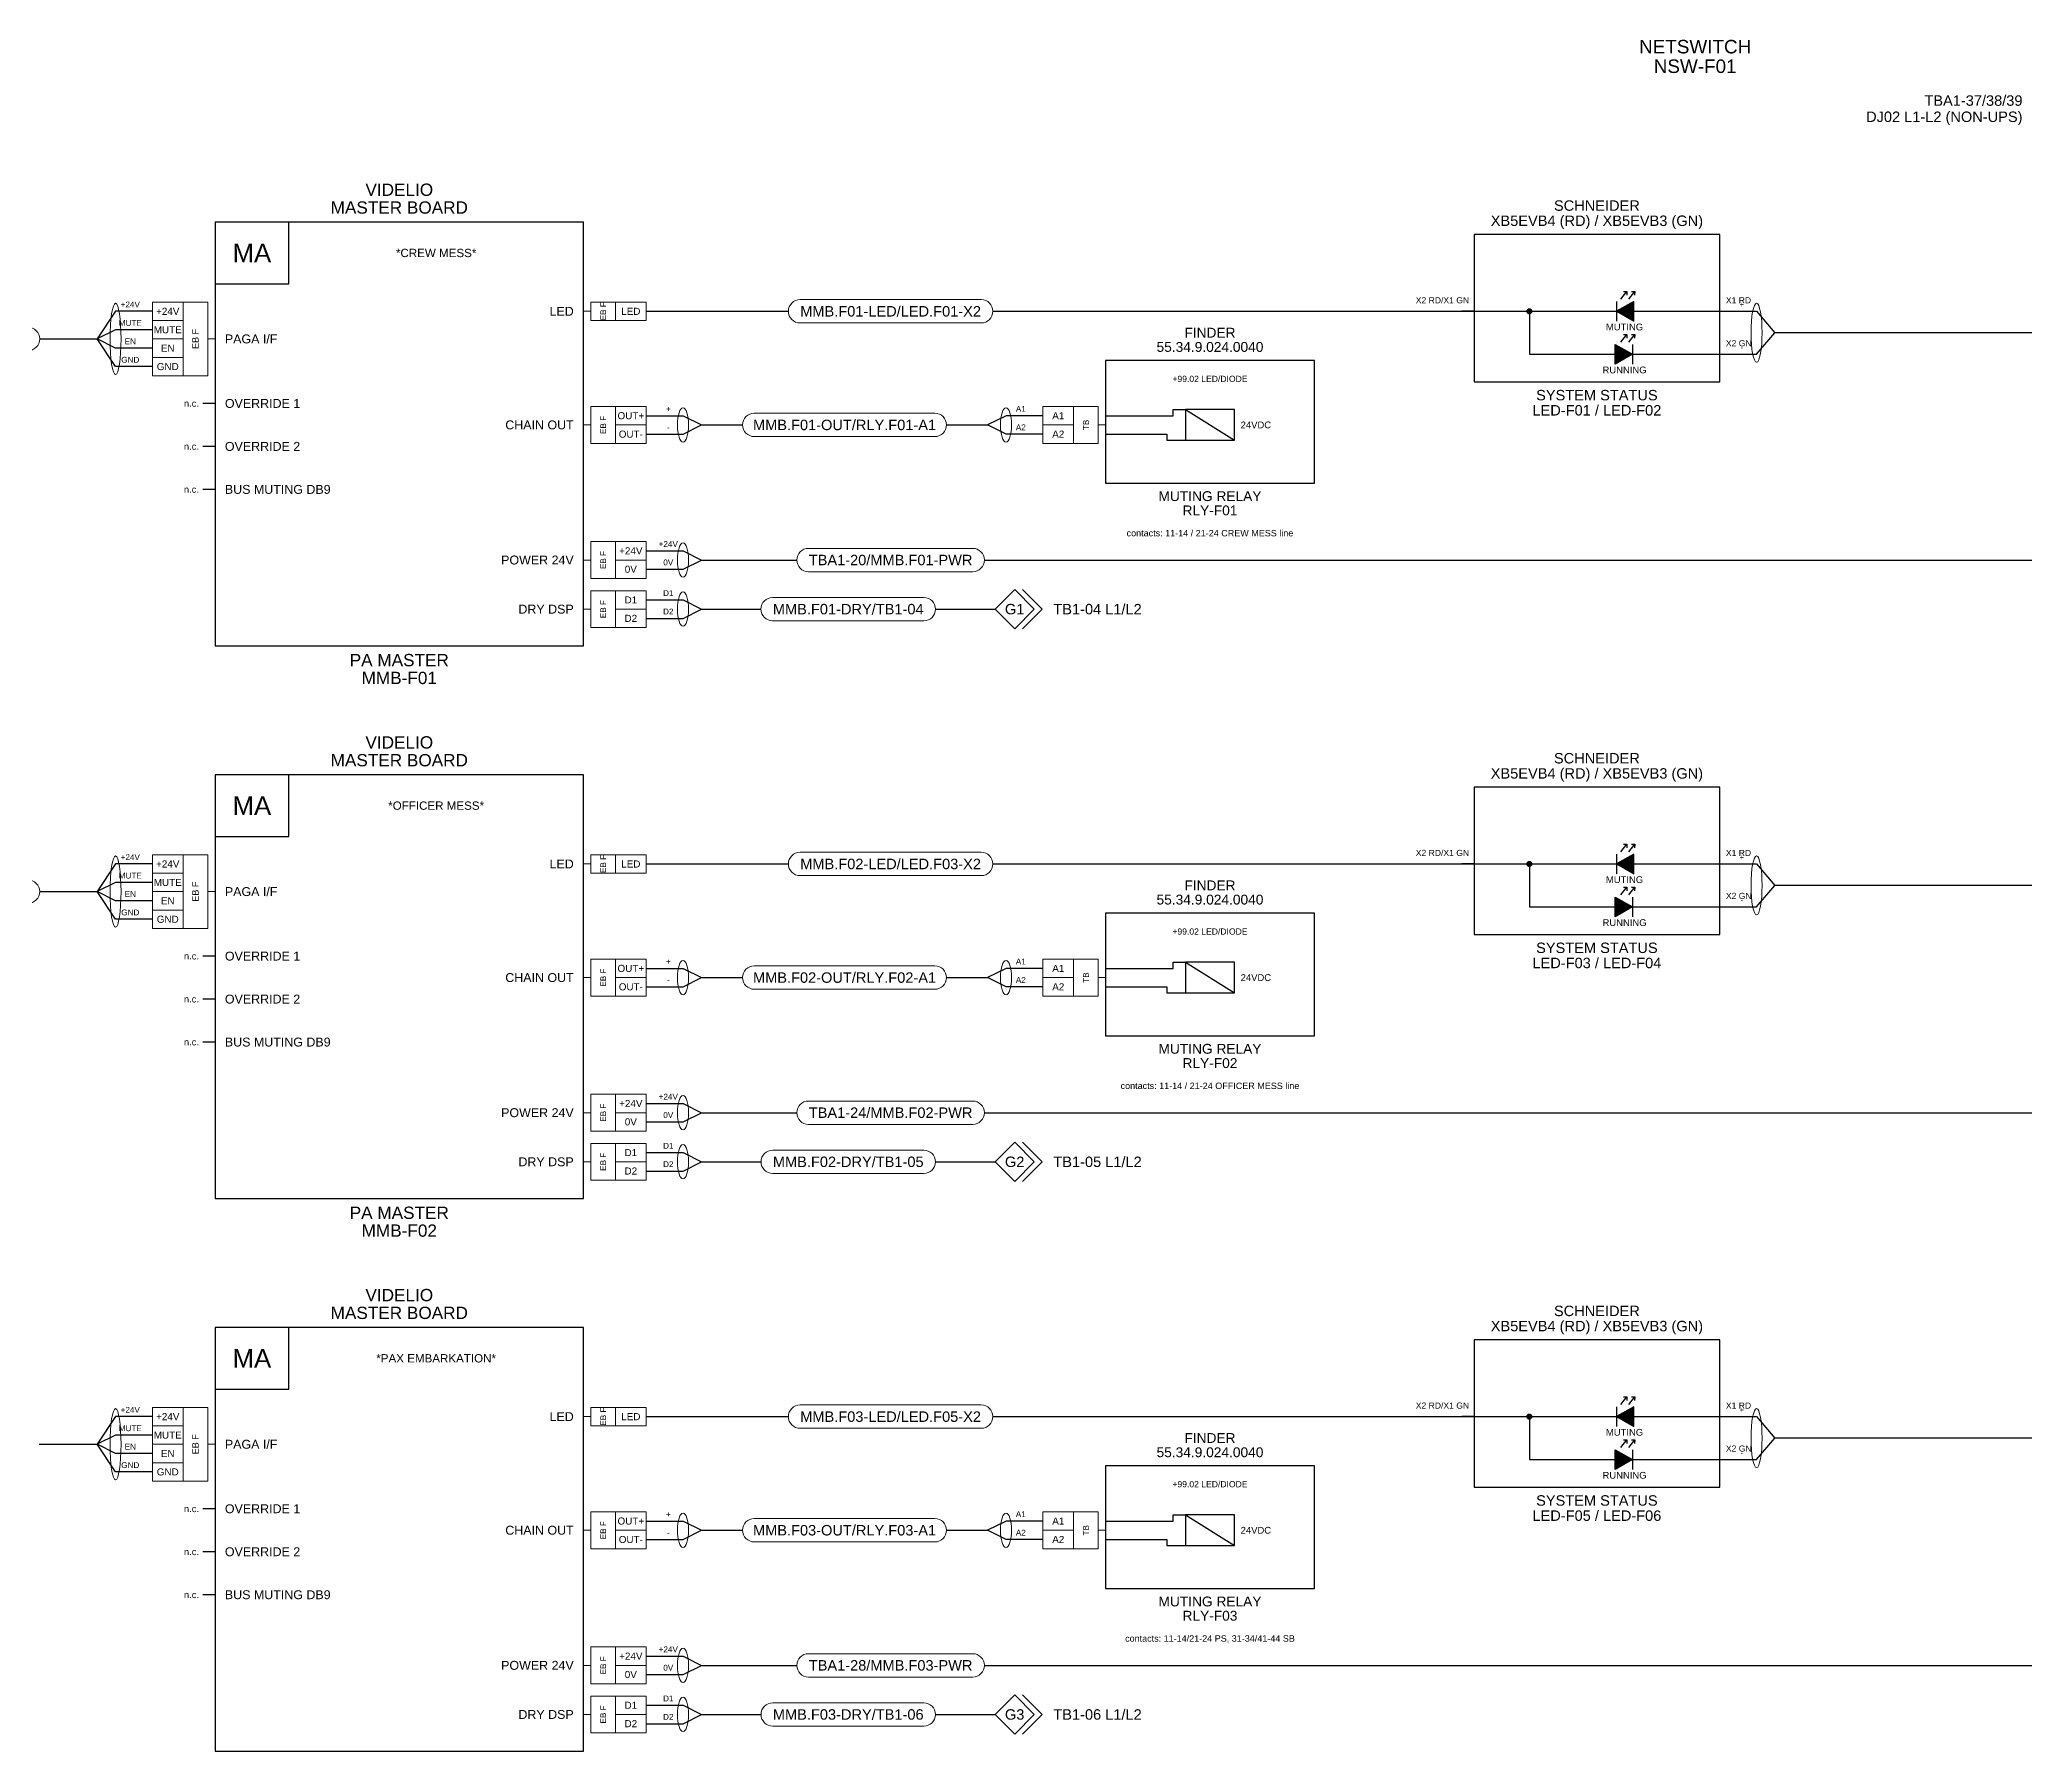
# Model space of a CAD drawing. Header units: millimetres. Extents: x 0 to 841, y 0 to 1189.
# Drawn here: x 196.4 to 519.6, y 493 to 771.7 of the extents above; entities that cross this region are included whole.
import ezdxf
from ezdxf.enums import TextEntityAlignment as Align

# ---------------------------------------------------------------- set-up
doc = ezdxf.new("R2010")
doc.units = ezdxf.units.MM
for name, color, linetype, lineweight in [('AV-CONN', 7, 'Continuous', 18), ('AV-LABEL', 7, 'Continuous', 18), ('AV-NOTE', 7, 'Continuous', 18), ('AV-TEXT', 7, 'Continuous', 18), ('AV-TEXT-DEV', 7, 'Continuous', 18)]:
    doc.layers.add(name, color=color, linetype=linetype, lineweight=lineweight)
for name, color, linetype, lineweight, true_color in [('AV-DEVICE', 7, 'Continuous', 25, 0x4682ff), ('AV-SYM', 7, 'Continuous', 25, 0x4682ff), ('AV-XREF', 7, 'Continuous', 18, 0x00af00), ('W-24VDC', 7, 'Continuous', 25, 0xc8003c), ('W-GPIO', 7, 'Continuous', 25, 0x964b00)]:
    doc.layers.add(name, color=color, linetype=linetype, lineweight=lineweight, true_color=true_color)
doc.styles.add('AV', font='arial.ttf')

msp = doc.modelspace()

# ---------------------------------------------------------------- hatches: boundary and pattern name
at = {"layer": 'AV-SYM', "true_color": 0xe60000}
h = msp.add_hatch(color=256, dxfattribs=at)
h.dxf.hatch_style = 1
h.paths.add_polyline_path([(456, 729.1), (453.2, 727.5), (456, 725.9)])
at = {"layer": 'AV-SYM', "true_color": 0x00aa00}
h = msp.add_hatch(color=256, dxfattribs=at)
h.dxf.hatch_style = 1
h.paths.add_polyline_path([(453, 722.1), (455.8, 720.5), (453, 718.9)])
at = {"layer": 'AV-SYM', "true_color": 0xe60000}
h = msp.add_hatch(color=256, dxfattribs=at)
h.dxf.hatch_style = 1
h.paths.add_polyline_path([(456, 639.1), (453.2, 637.5), (456, 635.9)])
at = {"layer": 'AV-SYM', "true_color": 0x00aa00}
h = msp.add_hatch(color=256, dxfattribs=at)
h.dxf.hatch_style = 1
h.paths.add_polyline_path([(453, 632.1), (455.8, 630.5), (453, 628.9)])
at = {"layer": 'AV-SYM', "true_color": 0xe60000}
h = msp.add_hatch(color=256, dxfattribs=at)
h.dxf.hatch_style = 1
h.paths.add_polyline_path([(456, 549.1), (453.2, 547.5), (456, 545.9)])
at = {"layer": 'AV-SYM', "true_color": 0x00aa00}
h = msp.add_hatch(color=256, dxfattribs=at)
h.dxf.hatch_style = 1
h.paths.add_polyline_path([(453, 542.1), (455.8, 540.5), (453, 538.9)])

# ---------------------------------------------------------------- linework, layer by layer
at = {"layer": 'AV-CONN'}
for p, q in [((285, 727.5), (286.2, 727.5)), ((225, 723), (223.8, 723)), ((285, 709), (286.2, 709)), ((370, 709), (368.8, 709)), ((285, 687), (286.2, 687)), ((285, 679), (286.2, 679)), ((285, 637.5), (286.2, 637.5)), ((225, 633), (223.8, 633)), ((285, 619), (286.2, 619)), ((370, 619), (368.8, 619)), ((285, 597), (286.2, 597)), ((285, 589), (286.2, 589)), ((285, 547.5), (286.2, 547.5)), ((225, 543), (223.8, 543)), ((285, 529), (286.2, 529)), ((370, 529), (368.8, 529)), ((285, 507), (286.2, 507)), ((285, 499), (286.2, 499))]:
    msp.add_line(p, q, dxfattribs=at)
for points in [[(214.8, 726), (219.8, 726), (219.8, 729), (214.8, 729)], [(219.8, 717), (223.8, 717), (223.8, 729), (219.8, 729)], [(286.2, 726), (290.2, 726), (290.2, 729), (286.2, 729)], [(290.2, 726), (295.2, 726), (295.2, 729), (290.2, 729)], [(214.8, 723), (219.8, 723), (219.8, 726), (214.8, 726)], [(214.8, 720), (219.8, 720), (219.8, 723), (214.8, 723)], [(214.8, 717), (219.8, 717), (219.8, 720), (214.8, 720)], [(286.2, 706), (290.2, 706), (290.2, 712), (286.2, 712)], [(290.2, 709), (295.2, 709), (295.2, 712), (290.2, 712)], [(359.8, 709), (364.8, 709), (364.8, 712), (359.8, 712)], [(364.8, 706), (368.8, 706), (368.8, 712), (364.8, 712)], [(290.2, 706), (295.2, 706), (295.2, 709), (290.2, 709)], [(359.8, 706), (364.8, 706), (364.8, 709), (359.8, 709)], [(286.2, 684), (290.2, 684), (290.2, 690), (286.2, 690)], [(290.2, 687), (295.2, 687), (295.2, 690), (290.2, 690)], [(290.2, 684), (295.2, 684), (295.2, 687), (290.2, 687)], [(286.2, 676), (290.2, 676), (290.2, 682), (286.2, 682)], [(290.2, 679), (295.2, 679), (295.2, 682), (290.2, 682)], [(290.2, 676), (295.2, 676), (295.2, 679), (290.2, 679)], [(214.8, 636), (219.8, 636), (219.8, 639), (214.8, 639)], [(219.8, 627), (223.8, 627), (223.8, 639), (219.8, 639)], [(286.2, 636), (290.2, 636), (290.2, 639), (286.2, 639)], [(290.2, 636), (295.2, 636), (295.2, 639), (290.2, 639)], [(214.8, 633), (219.8, 633), (219.8, 636), (214.8, 636)], [(214.8, 630), (219.8, 630), (219.8, 633), (214.8, 633)], [(214.8, 627), (219.8, 627), (219.8, 630), (214.8, 630)], [(286.2, 616), (290.2, 616), (290.2, 622), (286.2, 622)], [(290.2, 619), (295.2, 619), (295.2, 622), (290.2, 622)], [(359.8, 619), (364.8, 619), (364.8, 622), (359.8, 622)], [(364.8, 616), (368.8, 616), (368.8, 622), (364.8, 622)], [(290.2, 616), (295.2, 616), (295.2, 619), (290.2, 619)], [(359.8, 616), (364.8, 616), (364.8, 619), (359.8, 619)], [(286.2, 594), (290.2, 594), (290.2, 600), (286.2, 600)], [(290.2, 597), (295.2, 597), (295.2, 600), (290.2, 600)], [(290.2, 594), (295.2, 594), (295.2, 597), (290.2, 597)], [(286.2, 586), (290.2, 586), (290.2, 592), (286.2, 592)], [(290.2, 589), (295.2, 589), (295.2, 592), (290.2, 592)], [(290.2, 586), (295.2, 586), (295.2, 589), (290.2, 589)], [(214.8, 546), (219.8, 546), (219.8, 549), (214.8, 549)], [(219.8, 537), (223.8, 537), (223.8, 549), (219.8, 549)], [(286.2, 546), (290.2, 546), (290.2, 549), (286.2, 549)], [(290.2, 546), (295.2, 546), (295.2, 549), (290.2, 549)], [(214.8, 543), (219.8, 543), (219.8, 546), (214.8, 546)], [(214.8, 540), (219.8, 540), (219.8, 543), (214.8, 543)], [(214.8, 537), (219.8, 537), (219.8, 540), (214.8, 540)], [(286.2, 526), (290.2, 526), (290.2, 532), (286.2, 532)], [(290.2, 529), (295.2, 529), (295.2, 532), (290.2, 532)], [(359.8, 529), (364.8, 529), (364.8, 532), (359.8, 532)], [(364.8, 526), (368.8, 526), (368.8, 532), (364.8, 532)], [(290.2, 526), (295.2, 526), (295.2, 529), (290.2, 529)], [(359.8, 526), (364.8, 526), (364.8, 529), (359.8, 529)], [(286.2, 504), (290.2, 504), (290.2, 510), (286.2, 510)], [(290.2, 507), (295.2, 507), (295.2, 510), (290.2, 510)], [(290.2, 504), (295.2, 504), (295.2, 507), (290.2, 507)], [(286.2, 496), (290.2, 496), (290.2, 502), (286.2, 502)], [(290.2, 499), (295.2, 499), (295.2, 502), (290.2, 502)], [(290.2, 496), (295.2, 496), (295.2, 499), (290.2, 499)]]:
    msp.add_lwpolyline(points, close=True, dxfattribs=at)
for centre, major_axis, ratio in [((208.8, 723), (0, 5.8), 0.155172), ((476, 724), (0, 4.8), 0.1875), ((301.2, 709), (0, 2.8), 0.321429), ((353.8, 709), (0, 2.8), 0.321429), ((301.2, 687), (0, 2.8), 0.321429), ((301.2, 679), (0, 2.8), 0.321429), ((208.8, 633), (0, 5.8), 0.155172), ((476, 634), (0, 4.8), 0.1875), ((301.2, 619), (0, 2.8), 0.321429), ((353.8, 619), (0, 2.8), 0.321429), ((301.2, 597), (0, 2.8), 0.321429), ((301.2, 589), (0, 2.8), 0.321429), ((208.8, 543), (0, 5.8), 0.155172), ((476, 544), (0, 4.8), 0.1875), ((301.2, 529), (0, 2.8), 0.321429), ((353.8, 529), (0, 2.8), 0.321429), ((301.2, 507), (0, 2.8), 0.321429), ((301.2, 499), (0, 2.8), 0.321429)]:
    msp.add_ellipse(centre, major_axis=major_axis, ratio=ratio, dxfattribs=at)
at = {"layer": 'AV-DEVICE'}
for p, q in [((430, 727.5), (428, 727.5)), ((470, 727.5), (472, 727.5)), ((470, 720.5), (472, 720.5)), ((225, 712.5), (223, 712.5)), ((225, 705.5), (223, 705.5)), ((225, 698.5), (223, 698.5)), ((430, 637.5), (428, 637.5)), ((470, 637.5), (472, 637.5)), ((470, 630.5), (472, 630.5)), ((225, 622.5), (223, 622.5)), ((225, 615.5), (223, 615.5)), ((225, 608.5), (223, 608.5)), ((430, 547.5), (428, 547.5)), ((470, 547.5), (472, 547.5)), ((470, 540.5), (472, 540.5)), ((225, 532.5), (223, 532.5)), ((225, 525.5), (223, 525.5)), ((225, 518.5), (223, 518.5))]:
    msp.add_line(p, q, dxfattribs=at)
for points in [[(225, 673), (285, 673), (285, 742), (225, 742)], [(225, 732), (237, 732), (237, 742), (225, 742)], [(430, 716), (470, 716), (470, 740), (430, 740)], [(370, 699.5), (404, 699.5), (404, 719.5), (370, 719.5)], [(225, 583), (285, 583), (285, 652), (225, 652)], [(225, 642), (237, 642), (237, 652), (225, 652)], [(430, 626), (470, 626), (470, 650), (430, 650)], [(370, 609.5), (404, 609.5), (404, 629.5), (370, 629.5)], [(225, 493), (285, 493), (285, 562), (225, 562)], [(225, 552), (237, 552), (237, 562), (225, 562)], [(430, 536), (470, 536), (470, 560), (430, 560)], [(370, 519.5), (404, 519.5), (404, 539.5), (370, 539.5)]]:
    msp.add_lwpolyline(points, close=True, dxfattribs=at)
at = {"layer": 'AV-LABEL'}
for points in [[(320.25, 725.6), (349.75, 725.6, 1), (349.75, 729.4), (320.25, 729.4, 1)], [(170.25, 721.1), (194.55, 721.1, 1), (194.55, 724.9), (170.25, 724.9, 1)], [(312.79, 707.1), (342.21, 707.1, 1), (342.21, 710.9), (312.79, 710.9, 1)], [(321.63, 685.1), (348.37, 685.1, 1), (348.37, 688.9), (321.63, 688.9, 1)], [(315.79, 677.1), (340.41, 677.1, 1), (340.41, 680.9), (315.79, 680.9, 1)], [(320.25, 635.6), (349.75, 635.6, 1), (349.75, 639.4), (320.25, 639.4, 1)], [(170.25, 631.1), (194.55, 631.1, 1), (194.55, 634.9), (170.25, 634.9, 1)], [(312.79, 617.1), (342.21, 617.1, 1), (342.21, 620.9), (312.79, 620.9, 1)], [(321.63, 595.1), (348.37, 595.1, 1), (348.37, 598.9), (321.63, 598.9, 1)], [(315.8, 587.1), (340.4, 587.1, 1), (340.4, 590.9), (315.8, 590.9, 1)], [(320.25, 545.6), (349.75, 545.6, 1), (349.75, 549.4), (320.25, 549.4, 1)], [(312.79, 527.1), (342.21, 527.1, 1), (342.21, 530.9), (312.79, 530.9, 1)], [(321.63, 505.1), (348.37, 505.1, 1), (348.37, 508.9), (321.63, 508.9, 1)], [(315.8, 497.1), (340.4, 497.1, 1), (340.4, 500.9), (315.8, 500.9, 1)]]:
    msp.add_lwpolyline(points, format="xyb", close=True, dxfattribs=at)
at = {"layer": 'AV-SYM', "true_color": 0xe60000}
for p, q in [((453.9, 729.5), (454.9, 730.7)), ((455.2, 729.5), (456.2, 730.7)), ((453.9, 639.5), (454.9, 640.7)), ((455.2, 639.5), (456.2, 640.7)), ((453.9, 549.5), (454.9, 550.7)), ((455.2, 549.5), (456.2, 550.7))]:
    msp.add_line(p, q, dxfattribs=at)
at = {"layer": 'AV-SYM'}
for p, q in [((430, 727.5), (439, 727.5)), ((439, 727.5), (453.2, 727.5)), ((439, 727.5), (439, 720.5)), ((453.2, 729.1), (453.2, 725.9)), ((456, 727.5), (470, 727.5)), ((455.8, 722.1), (455.8, 718.9)), ((439, 720.5), (453, 720.5)), ((455.8, 720.5), (470, 720.5)), ((383, 711.5), (391, 706.5)), ((430, 637.5), (439, 637.5)), ((439, 637.5), (453.2, 637.5)), ((439, 637.5), (439, 630.5)), ((453.2, 639.1), (453.2, 635.9)), ((456, 637.5), (470, 637.5)), ((439, 630.5), (453, 630.5)), ((455.8, 632.1), (455.8, 628.9)), ((455.8, 630.5), (470, 630.5)), ((383, 621.5), (391, 616.5)), ((430, 547.5), (439, 547.5)), ((439, 547.5), (453.2, 547.5)), ((439, 547.5), (439, 540.5)), ((453.2, 549.1), (453.2, 545.9)), ((456, 547.5), (470, 547.5)), ((439, 540.5), (453, 540.5)), ((455.8, 542.1), (455.8, 538.9)), ((455.8, 540.5), (470, 540.5)), ((383, 531.5), (391, 526.5))]:
    msp.add_line(p, q, dxfattribs=at)
at = {"layer": 'AV-SYM', "true_color": 0x00aa00}
for p, q in [((453.9, 722.5), (454.9, 723.7)), ((455.2, 722.5), (456.2, 723.7)), ((453.9, 632.5), (454.9, 633.7)), ((455.2, 632.5), (456.2, 633.7)), ((453.9, 542.5), (454.9, 543.7)), ((455.2, 542.5), (456.2, 543.7))]:
    msp.add_line(p, q, dxfattribs=at)
at = {"layer": 'AV-SYM', "true_color": 0xe60000}
for points in [[(454.35, 730.75), (454.9, 730.7), (454.85, 730.15)], [(455.65, 730.75), (456.2, 730.7), (456.15, 730.15)], [(454.35, 640.75), (454.9, 640.7), (454.85, 640.15)], [(455.65, 640.75), (456.2, 640.7), (456.15, 640.15)], [(454.35, 550.75), (454.9, 550.7), (454.85, 550.15)], [(455.65, 550.75), (456.2, 550.7), (456.15, 550.15)]]:
    msp.add_lwpolyline(points, dxfattribs=at)
at = {"layer": 'AV-SYM', "const_width": 0.5}
for points in [[(438.75, 727.5, 1), (439.25, 727.5, 1)], [(438.75, 637.5, 1), (439.25, 637.5, 1)], [(438.75, 547.5, 1), (439.25, 547.5, 1)]]:
    msp.add_lwpolyline(points, format="xyb", close=True, dxfattribs=at)
at = {"layer": 'AV-SYM'}
for points in [[(456, 729.1), (453.2, 727.5), (456, 725.9)], [(453, 722.1), (455.8, 720.5), (453, 718.9)], [(383, 706.5), (391, 706.5), (391, 711.5), (383, 711.5)], [(456, 639.1), (453.2, 637.5), (456, 635.9)], [(453, 632.1), (455.8, 630.5), (453, 628.9)], [(383, 616.5), (391, 616.5), (391, 621.5), (383, 621.5)], [(456, 549.1), (453.2, 547.5), (456, 545.9)], [(453, 542.1), (455.8, 540.5), (453, 538.9)], [(383, 526.5), (391, 526.5), (391, 531.5), (383, 531.5)]]:
    msp.add_lwpolyline(points, close=True, dxfattribs=at)
at = {"layer": 'AV-SYM', "true_color": 0x00aa00}
for points in [[(454.35, 723.75), (454.9, 723.7), (454.85, 723.15)], [(455.65, 723.75), (456.2, 723.7), (456.15, 723.15)], [(454.35, 633.75), (454.9, 633.7), (454.85, 633.15)], [(455.65, 633.75), (456.2, 633.7), (456.15, 633.15)], [(454.35, 543.75), (454.9, 543.7), (454.85, 543.15)], [(455.65, 543.75), (456.2, 543.7), (456.15, 543.15)]]:
    msp.add_lwpolyline(points, dxfattribs=at)
at = {"layer": 'AV-SYM'}
for points in [[(370, 710.5), (381, 710.5), (381, 711.5), (383, 711.5)], [(370, 707.5), (380, 707.5), (380, 706.5), (383, 706.5)], [(370, 620.5), (381, 620.5), (381, 621.5), (383, 621.5)], [(370, 617.5), (380, 617.5), (380, 616.5), (383, 616.5)], [(370, 530.5), (381, 530.5), (381, 531.5), (383, 531.5)], [(370, 527.5), (380, 527.5), (380, 526.5), (383, 526.5)]]:
    msp.add_lwpolyline(points, dxfattribs=at)
at = {"layer": 'AV-XREF'}
for points in [[(352, 679), (355.2, 682.2), (358.4, 679), (355.2, 675.8)], [(352, 589), (355.2, 592.2), (358.4, 589), (355.2, 585.8)], [(352, 499), (355.2, 502.2), (358.4, 499), (355.2, 495.8)]]:
    msp.add_lwpolyline(points, close=True, dxfattribs=at)
for points in [[(356.5, 682.2), (359.7, 679), (356.5, 675.8)], [(356.5, 592.2), (359.7, 589), (356.5, 585.8)], [(356.5, 502.2), (359.7, 499), (356.5, 495.8)]]:
    msp.add_lwpolyline(points, dxfattribs=at)
at = {"layer": 'W-24VDC'}
for p, q in [((295.2, 727.5), (318.35, 727.5)), ((351.65, 727.5), (430, 727.5)), ((470, 727.5), (476, 727.5)), ((476, 727.5), (479, 724)), ((476, 720.5), (479, 724)), ((564, 724), (479, 724)), ((470, 720.5), (476, 720.5)), ((295.2, 688.5), (301.2, 688.5)), ((301.2, 688.5), (304.2, 687)), ((295.2, 685.5), (301.2, 685.5)), ((301.2, 685.5), (304.2, 687)), ((304.2, 687), (319.73, 687)), ((350.27, 687), (640, 687)), ((295.2, 637.5), (318.35, 637.5)), ((351.65, 637.5), (430, 637.5)), ((470, 637.5), (476, 637.5)), ((476, 637.5), (479, 634)), ((476, 630.5), (479, 634)), ((564, 634), (479, 634)), ((470, 630.5), (476, 630.5)), ((295.2, 598.5), (301.2, 598.5)), ((301.2, 598.5), (304.2, 597)), ((295.2, 595.5), (301.2, 595.5)), ((301.2, 595.5), (304.2, 597)), ((304.2, 597), (319.73, 597)), ((350.27, 597), (638, 597)), ((295.2, 547.5), (318.35, 547.5)), ((351.65, 547.5), (430, 547.5)), ((470, 547.5), (476, 547.5)), ((476, 547.5), (479, 544)), ((476, 540.5), (479, 544)), ((564, 544), (479, 544)), ((470, 540.5), (476, 540.5)), ((295.2, 508.5), (301.2, 508.5)), ((301.2, 508.5), (304.2, 507)), ((295.2, 505.5), (301.2, 505.5)), ((301.2, 505.5), (304.2, 507)), ((304.2, 507), (319.73, 507)), ((350.27, 507), (636, 507))]:
    msp.add_line(p, q, dxfattribs=at)
at = {"layer": 'W-GPIO'}
for p, q in [((208.8, 727.5), (205.8, 723)), ((214.8, 727.5), (208.8, 727.5)), ((208.8, 724.5), (205.8, 723)), ((214.8, 724.5), (208.8, 724.5)), ((196.45, 723), (205.8, 723)), ((208.8, 721.5), (205.8, 723)), ((208.8, 718.5), (205.8, 723)), ((214.8, 721.5), (208.8, 721.5)), ((214.8, 718.5), (208.8, 718.5)), ((295.2, 710.5), (301.2, 710.5)), ((301.2, 710.5), (304.2, 709)), ((301.2, 707.5), (304.2, 709)), ((304.2, 709), (310.89, 709)), ((344.11, 709), (350.8, 709)), ((353.8, 710.5), (350.8, 709)), ((353.8, 707.5), (350.8, 709)), ((359.8, 710.5), (353.8, 710.5)), ((295.2, 707.5), (301.2, 707.5)), ((359.8, 707.5), (353.8, 707.5)), ((295.2, 680.5), (301.2, 680.5)), ((301.2, 680.5), (304.2, 679)), ((301.2, 677.5), (304.2, 679)), ((304.2, 679), (313.89, 679)), ((342.31, 679), (352, 679)), ((295.2, 677.5), (301.2, 677.5)), ((208.8, 637.5), (205.8, 633)), ((214.8, 637.5), (208.8, 637.5)), ((208.8, 634.5), (205.8, 633)), ((214.8, 634.5), (208.8, 634.5)), ((196.45, 633), (205.8, 633)), ((208.8, 631.5), (205.8, 633)), ((208.8, 628.5), (205.8, 633)), ((214.8, 631.5), (208.8, 631.5)), ((214.8, 628.5), (208.8, 628.5)), ((295.2, 620.5), (301.2, 620.5)), ((301.2, 620.5), (304.2, 619)), ((353.8, 620.5), (350.8, 619)), ((359.8, 620.5), (353.8, 620.5)), ((295.2, 617.5), (301.2, 617.5)), ((301.2, 617.5), (304.2, 619)), ((304.2, 619), (310.89, 619)), ((344.11, 619), (350.8, 619)), ((353.8, 617.5), (350.8, 619)), ((359.8, 617.5), (353.8, 617.5)), ((295.2, 590.5), (301.2, 590.5)), ((301.2, 590.5), (304.2, 589)), ((301.2, 587.5), (304.2, 589)), ((304.2, 589), (313.9, 589)), ((342.3, 589), (352, 589)), ((295.2, 587.5), (301.2, 587.5)), ((208.8, 547.5), (205.8, 543)), ((214.8, 547.5), (208.8, 547.5)), ((196.36, 543), (205.8, 543)), ((208.8, 544.5), (205.8, 543)), ((208.8, 541.5), (205.8, 543)), ((208.8, 538.5), (205.8, 543)), ((214.8, 544.5), (208.8, 544.5)), ((214.8, 541.5), (208.8, 541.5)), ((214.8, 538.5), (208.8, 538.5)), ((295.2, 530.5), (301.2, 530.5)), ((301.2, 530.5), (304.2, 529)), ((353.8, 530.5), (350.8, 529)), ((359.8, 530.5), (353.8, 530.5)), ((295.2, 527.5), (301.2, 527.5)), ((301.2, 527.5), (304.2, 529)), ((304.2, 529), (310.89, 529)), ((344.11, 529), (350.8, 529)), ((353.8, 527.5), (350.8, 529)), ((359.8, 527.5), (353.8, 527.5)), ((295.2, 500.5), (301.2, 500.5)), ((301.2, 500.5), (304.2, 499)), ((301.2, 497.5), (304.2, 499)), ((304.2, 499), (313.9, 499)), ((342.3, 499), (352, 499)), ((295.2, 497.5), (301.2, 497.5))]:
    msp.add_line(p, q, dxfattribs=at)

# ---------------------------------------------------------------- texts
at = {"layer": 'AV-CONN', "style": 'AV'}
for s, p in [('+24V', (217.3, 727.5)), ('LED', (292.7, 727.5)), ('MUTE', (217.3, 724.5)), ('EN', (217.3, 721.5)), ('GND', (217.3, 718.5)), ('OUT+', (292.7, 710.5)), ('A1', (362.3, 710.5)), ('OUT-', (292.7, 707.5)), ('A2', (362.3, 707.5)), ('+24V', (292.7, 688.5)), ('0V', (292.7, 685.5)), ('D1', (292.7, 680.5)), ('D2', (292.7, 677.5)), ('+24V', (217.3, 637.5)), ('LED', (292.7, 637.5)), ('MUTE', (217.3, 634.5)), ('EN', (217.3, 631.5)), ('GND', (217.3, 628.5)), ('OUT+', (292.7, 620.5)), ('A1', (362.3, 620.5)), ('OUT-', (292.7, 617.5)), ('A2', (362.3, 617.5)), ('+24V', (292.7, 598.5)), ('0V', (292.7, 595.5)), ('D1', (292.7, 590.5)), ('D2', (292.7, 587.5)), ('+24V', (217.3, 547.5)), ('LED', (292.7, 547.5)), ('MUTE', (217.3, 544.5)), ('EN', (217.3, 541.5)), ('GND', (217.3, 538.5)), ('OUT+', (292.7, 530.5)), ('A1', (362.3, 530.5)), ('OUT-', (292.7, 527.5)), ('A2', (362.3, 527.5)), ('+24V', (292.7, 508.5)), ('0V', (292.7, 505.5)), ('D1', (292.7, 500.5)), ('D2', (292.7, 497.5))]:
    msp.add_text(s, height=1.15, dxfattribs=at).set_placement(p, align=Align.MIDDLE_CENTER)
for s, height, p in [('EB F', 0.95, (288.2, 727.5)), ('EB F', 1.05, (221.8, 723)), ('EB F', 0.95, (288.2, 709)), ('TB', 0.95, (366.8, 709)), ('EB F', 0.95, (288.2, 687)), ('EB F', 0.95, (288.2, 679)), ('EB F', 0.95, (288.2, 637.5)), ('EB F', 1.05, (221.8, 633)), ('EB F', 0.95, (288.2, 619)), ('TB', 0.95, (366.8, 619)), ('EB F', 0.95, (288.2, 597)), ('EB F', 0.95, (288.2, 589)), ('EB F', 0.95, (288.2, 547.5)), ('EB F', 1.05, (221.8, 543)), ('EB F', 0.95, (288.2, 529)), ('TB', 0.95, (366.8, 529)), ('EB F', 0.95, (288.2, 507)), ('EB F', 0.95, (288.2, 499))]:
    msp.add_text(s, height=height, rotation=90, dxfattribs=at).set_placement(p, align=Align.MIDDLE_CENTER)
at = {"layer": 'AV-LABEL', "style": 'AV'}
for s, p in [('MMB.F01-LED/LED.F01-X2', (335, 727.5)), ('MMB.F01-OUT/RLY.F01-A1', (327.5, 709)), ('TBA1-20/MMB.F01-PWR', (335, 687)), ('MMB.F01-DRY/TB1-04', (328.1, 679)), ('MMB.F02-LED/LED.F03-X2', (335, 637.5)), ('MMB.F02-OUT/RLY.F02-A1', (327.5, 619)), ('TBA1-24/MMB.F02-PWR', (335, 597)), ('MMB.F02-DRY/TB1-05', (328.1, 589)), ('MMB.F03-LED/LED.F05-X2', (335, 547.5)), ('MMB.F03-OUT/RLY.F03-A1', (327.5, 529)), ('TBA1-28/MMB.F03-PWR', (335, 507)), ('MMB.F03-DRY/TB1-06', (328.1, 499))]:
    msp.add_text(s, height=1.7, dxfattribs=at).set_placement(p, align=Align.MIDDLE_CENTER)
at = {"layer": 'AV-NOTE', "style": 'AV'}
for s, p in [('+24V', (211.2, 727.85)), ('+', (473.6, 727.85)), ('MUTE', (211.2, 724.85)), ('EN', (211.2, 721.85)), ('-', (473.6, 720.85)), ('GND', (211.2, 718.85)), ('+', (298.8, 710.85)), ('A1', (356.2, 710.85)), ('-', (298.8, 707.85)), ('A2', (356.2, 707.85)), ('+24V', (298.8, 688.85)), ('0V', (298.8, 685.85)), ('D1', (298.8, 680.85)), ('D2', (298.8, 677.85)), ('+24V', (211.2, 637.85)), ('+', (473.6, 637.85)), ('MUTE', (211.2, 634.85)), ('EN', (211.2, 631.85)), ('-', (473.6, 630.85)), ('GND', (211.2, 628.85)), ('+', (298.8, 620.85)), ('A1', (356.2, 620.85)), ('-', (298.8, 617.85)), ('A2', (356.2, 617.85)), ('+24V', (298.8, 598.85)), ('0V', (298.8, 595.85)), ('D1', (298.8, 590.85)), ('D2', (298.8, 587.85)), ('+24V', (211.2, 547.85)), ('+', (473.6, 547.85)), ('MUTE', (211.2, 544.85)), ('EN', (211.2, 541.85)), ('GND', (211.2, 538.85)), ('-', (473.6, 540.85)), ('+', (298.8, 530.85)), ('A1', (356.2, 530.85)), ('-', (298.8, 527.85)), ('A2', (356.2, 527.85)), ('+24V', (298.8, 508.85)), ('0V', (298.8, 505.85)), ('D1', (298.8, 500.85)), ('D2', (298.8, 497.85))]:
    msp.add_text(s, height=0.95, dxfattribs=at).set_placement(p, align=Align.BOTTOM_CENTER)
for p in [(429.2, 728.5), (429.2, 638.5), (429.2, 548.5)]:
    msp.add_text('X2 RD/X1 GN', height=1, dxfattribs=at).set_placement(p, align=Align.BOTTOM_RIGHT)
for s, p in [('X1 RD', (471, 728.5)), ('X2 GN', (471, 721.5)), ('X1 RD', (471, 638.5)), ('X2 GN', (471, 631.5)), ('X1 RD', (471, 548.5)), ('X2 GN', (471, 541.5))]:
    msp.add_text(s, height=1, dxfattribs=at).set_placement(p, align=Align.BOTTOM_LEFT)
for s, height, p in [('MUTING', 1.1, (454.5, 725.5)), ('RUNNING', 1.1, (454.5, 718.5)), ('contacts: 11-14 / 21-24 CREW MESS line', 1.05, (387, 691.9)), ('MUTING', 1.1, (454.5, 635.5)), ('RUNNING', 1.1, (454.5, 628.5)), ('contacts: 11-14 / 21-24 OFFICER MESS line', 1.05, (387, 601.9)), ('MUTING', 1.1, (454.5, 545.5)), ('RUNNING', 1.1, (454.5, 538.5)), ('contacts: 11-14/21-24 PS, 31-34/41-44 SB', 1.05, (387, 511.9))]:
    msp.add_text(s, height=height, dxfattribs=at).set_placement(p, align=Align.TOP_CENTER)
for p in [(387, 716.5), (387, 626.5), (387, 536.5)]:
    msp.add_text('+99.02 LED/DIODE', height=1, dxfattribs=at).set_placement(p, align=Align.MIDDLE_CENTER)
for p in [(222.4, 712.5), (222.4, 705.5), (222.4, 698.5), (222.4, 622.5), (222.4, 615.5), (222.4, 608.5), (222.4, 532.5), (222.4, 525.5), (222.4, 518.5)]:
    msp.add_text('n.c.', height=1.1, dxfattribs=at).set_placement(p, align=Align.MIDDLE_RIGHT)
for p in [(392, 709), (392, 619), (392, 529)]:
    msp.add_text('24VDC', height=1.1, dxfattribs=at).set_placement(p, align=Align.MIDDLE_LEFT)
at = {"layer": 'AV-SYM', "style": 'AV'}
for p in [(231, 737), (231, 647), (231, 557)]:
    msp.add_text('MA', height=3, dxfattribs=at).set_placement(p, align=Align.MIDDLE_CENTER)
at = {"layer": 'AV-TEXT', "style": 'AV'}
for s, height, p in [('TBA1-37/38/39', 1.7, (519.3, 761.82)), ('DJ02 L1-L2 (NON-UPS)', 1.7, (519.3, 759.18)), ('LED', 1.45, (283.4, 727.5)), ('CHAIN OUT', 1.45, (283.4, 709)), ('POWER 24V', 1.45, (283.4, 687)), ('DRY DSP', 1.45, (283.4, 679)), ('LED', 1.45, (283.4, 637.5)), ('CHAIN OUT', 1.45, (283.4, 619)), ('POWER 24V', 1.45, (283.4, 597)), ('DRY DSP', 1.45, (283.4, 589)), ('LED', 1.45, (283.4, 547.5)), ('CHAIN OUT', 1.45, (283.4, 529)), ('POWER 24V', 1.45, (283.4, 507)), ('DRY DSP', 1.45, (283.4, 499))]:
    msp.add_text(s, height=height, dxfattribs=at).set_placement(p, align=Align.MIDDLE_RIGHT)
for s, height, p in [('*CREW MESS*', 1.35, (261, 737)), ('G1', 1.7, (355.2, 679)), ('*OFFICER MESS*', 1.35, (261, 647)), ('G2', 1.7, (355.2, 589)), ('*PAX EMBARKATION*', 1.35, (261, 557)), ('G3', 1.7, (355.2, 499))]:
    msp.add_text(s, height=height, dxfattribs=at).set_placement(p, align=Align.MIDDLE_CENTER)
for s, height, p in [('PAGA I/F', 1.45, (226.6, 723)), ('OVERRIDE 1', 1.45, (226.6, 712.5)), ('OVERRIDE 2', 1.45, (226.6, 705.5)), ('BUS MUTING DB9', 1.45, (226.6, 698.5)), ('TB1-04 L1/L2', 1.7, (361.5, 679)), ('PAGA I/F', 1.45, (226.6, 633)), ('OVERRIDE 1', 1.45, (226.6, 622.5)), ('OVERRIDE 2', 1.45, (226.6, 615.5)), ('BUS MUTING DB9', 1.45, (226.6, 608.5)), ('TB1-05 L1/L2', 1.7, (361.5, 589)), ('PAGA I/F', 1.45, (226.6, 543)), ('OVERRIDE 1', 1.45, (226.6, 532.5)), ('OVERRIDE 2', 1.45, (226.6, 525.5)), ('BUS MUTING DB9', 1.45, (226.6, 518.5)), ('TB1-06 L1/L2', 1.7, (361.5, 499))]:
    msp.add_text(s, height=height, dxfattribs=at).set_placement(p, align=Align.MIDDLE_LEFT)
at = {"layer": 'AV-TEXT-DEV', "style": 'AV'}
for s, height, p in [('NETSWITCH', 2.2, (466, 770.6)), ('NSW-F01', 2.2, (466, 767.41)), ('VIDELIO', 2, (255, 747.3)), ('MASTER BOARD', 2, (255, 744.4)), ('SCHNEIDER', 1.7, (450, 744.72)), ('XB5EVB4 (RD) / XB5EVB3 (GN)', 1.7, (450, 742.25)), ('FINDER', 1.6, (387, 724.02)), ('55.34.9.024.0040', 1.6, (387, 721.7)), ('SYSTEM STATUS', 1.7, (450, 713.85)), ('LED-F01 / LED-F02', 1.7, (450, 711.38)), ('MUTING RELAY', 1.6, (387, 697.4)), ('RLY-F01', 1.6, (387, 695.08)), ('PA MASTER', 2, (255, 670.7)), ('MMB-F01', 2, (255, 667.8)), ('VIDELIO', 2, (255, 657.3)), ('MASTER BOARD', 2, (255, 654.4)), ('XB5EVB4 (RD) / XB5EVB3 (GN)', 1.7, (450, 652.25)), ('SCHNEIDER', 1.7, (450, 654.72)), ('FINDER', 1.6, (387, 634.02)), ('55.34.9.024.0040', 1.6, (387, 631.7)), ('SYSTEM STATUS', 1.7, (450, 623.85)), ('LED-F03 / LED-F04', 1.7, (450, 621.38)), ('MUTING RELAY', 1.6, (387, 607.4)), ('RLY-F02', 1.6, (387, 605.08)), ('PA MASTER', 2, (255, 580.7)), ('MMB-F02', 2, (255, 577.8)), ('VIDELIO', 2, (255, 567.3)), ('SCHNEIDER', 1.7, (450, 564.72)), ('MASTER BOARD', 2, (255, 564.4)), ('XB5EVB4 (RD) / XB5EVB3 (GN)', 1.7, (450, 562.25)), ('FINDER', 1.6, (387, 544.02)), ('55.34.9.024.0040', 1.6, (387, 541.7)), ('SYSTEM STATUS', 1.7, (450, 533.85)), ('LED-F05 / LED-F06', 1.7, (450, 531.38)), ('MUTING RELAY', 1.6, (387, 517.4)), ('RLY-F03', 1.6, (387, 515.08))]:
    msp.add_text(s, height=height, dxfattribs=at).set_placement(p, align=Align.MIDDLE_CENTER)

doc.saveas('drawing.dxf')
